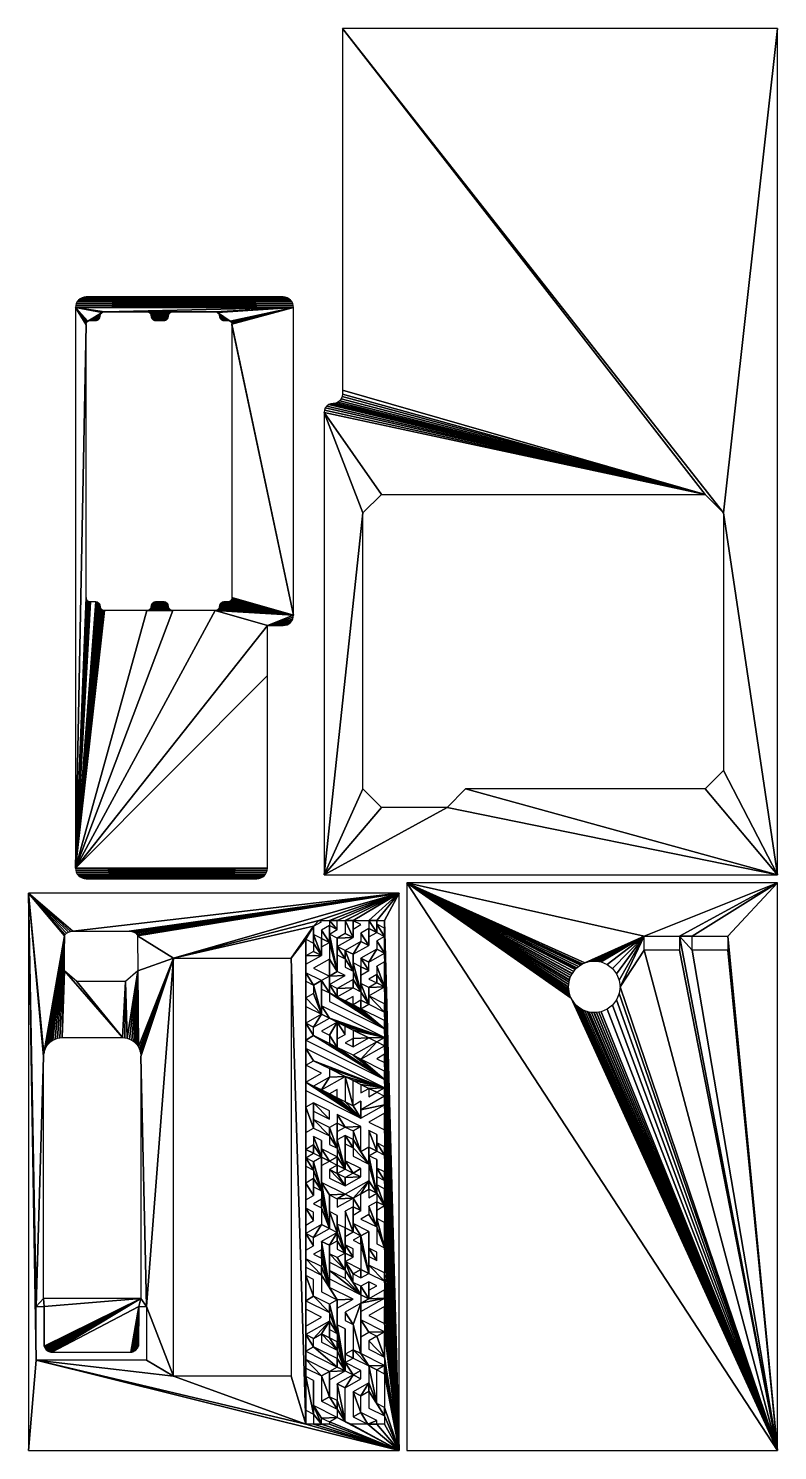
# Model space of a CAD drawing. Header units: millimetres. Extents: x 0 to 285, y 0 to 874.
# Drawn here: x 0 to 285, y 333 to 874 of the extents above; entities that cross this region are included whole.
import ezdxf

# ---------------------------------------------------------------- set-up
doc = ezdxf.new("R2010")
doc.units = ezdxf.units.MM
doc.layers.add('LAID_OUT_PANELS', color=134, linetype='CONTINUOUS')

# ---------------------------------------------------------------- blocks, each defined once
blk = doc.blocks.new('GROUP_2')
at = {"layer": 'LAID_OUT_PANELS'}
mesh = blk.add_polyface(dxfattribs=at)
corners = [(141, 0, 0.01), (0, 216, 0.01), (0, 0, 0.01), (62.5, 172.07), (62.14, 172.89), (61.86, 173.75), (61.83, 173.87), (61.66, 174.62), (61.53, 175.51), (61.49, 176.41), (62.81, 171.51), (62.94, 171.29), (63.44, 170.54), (64.01, 169.85), (64.36, 169.48), (64.64, 169.21), (65.33, 168.63), (66.06, 168.12), (66.39, 167.92), (66.84, 167.67), (67.66, 167.3), (68.51, 167.01), (68.76, 166.94), (69.38, 166.79), (70.27, 166.66), (71.16, 166.61), (71.29, 166.61), (72.06, 166.64), (72.95, 166.75), (73.83, 166.94), (76.19, 167.92), (78.22, 169.48), (79.78, 171.51), (80.76, 173.87), (81.09, 176.41), (90.2, 190.36, 0.01), (103.7, 190.36, 0.01), (103.7, 195.66, 0.01), (108.52, 190.36, 0.01), (122.02, 190.36, 0.01), (122.02, 195.66, 0.01), (90.2, 195.66, 0.01), (141, 216, 0.01), (67.66, 185.51), (66.84, 185.14), (66.39, 184.89), (66.06, 184.69), (65.33, 184.18), (64.64, 183.6), (64.36, 183.34), (64.01, 182.96), (63.44, 182.27), (62.94, 181.53), (62.81, 181.31), (62.5, 180.74), (62.14, 179.92), (61.86, 179.07), (61.83, 178.94), (61.66, 178.19), (61.53, 177.3), (68.51, 185.8), (68.76, 185.87), (69.38, 186.02), (70.27, 186.15), (71.16, 186.2), (71.29, 186.21), (72.06, 186.18), (72.95, 186.06), (73.83, 185.87), (76.19, 184.89), (78.22, 183.34), (79.78, 181.31), (80.76, 178.94), (108.52, 195.66, 0.01)]
mesh.append_faces([[corners[k] for k in face] for face in [(0, 1, 2)]], dxfattribs={"vtx0": -1})
mesh.append_faces([[corners[k] for k in face] for face in [(3, 0, 10), (10, 0, 11), (11, 0, 12), (12, 0, 13), (13, 0, 14), (14, 0, 15), (15, 0, 16), (16, 0, 17), (17, 0, 18), (18, 0, 19), (19, 0, 20), (20, 0, 21), (21, 0, 22), (22, 0, 23), (23, 0, 24), (24, 0, 25), (25, 0, 26), (26, 0, 27), (27, 0, 28), (28, 0, 29), (29, 0, 30), (30, 0, 31), (31, 0, 32), (32, 0, 33), (33, 0, 34), (35, 0, 36), (36, 0, 37), (38, 0, 39), (39, 0, 40), (1, 41, 42), (43, 1, 44), (44, 1, 45), (45, 1, 46), (46, 1, 47), (47, 1, 48), (48, 1, 49), (49, 1, 50), (50, 1, 51), (51, 1, 52), (52, 1, 53), (53, 1, 54), (54, 1, 55), (55, 1, 56), (56, 1, 57), (57, 1, 58), (58, 1, 59), (59, 1, 9), (41, 34, 35), (73, 37, 38), (42, 40, 0)]], dxfattribs={"vtx0": -1, "vtx1": -1})
mesh.append_faces([[corners[k] for k in face] for face in [(1, 0, 3), (34, 0, 35), (37, 0, 38), (41, 1, 43), (42, 37, 73)]], dxfattribs={"vtx0": -1, "vtx1": -1, "vtx2": -1})
mesh.append_faces([[corners[k] for k in face] for face in [(1, 3, 4), (1, 4, 5), (1, 5, 6), (1, 6, 7), (1, 7, 8), (1, 8, 9), (41, 43, 60), (41, 60, 61), (41, 61, 62), (41, 62, 63), (41, 63, 64), (41, 64, 65), (41, 65, 66), (41, 66, 67), (41, 67, 68), (41, 68, 69), (41, 69, 70), (41, 70, 71), (41, 71, 72), (41, 72, 34), (42, 41, 37), (42, 73, 40)]], dxfattribs={"vtx0": -1, "vtx2": -1})
blk = doc.blocks.new('GROUP_5')
at = {"layer": 'LAID_OUT_PANELS'}
mesh = blk.add_polyface(dxfattribs=at)
corners = [(0, 0), (2.89, 34.38), (0, 212), (141, 0), (105.49, 9.98), (55.25, 28.3), (44.89, 34.38), (44.96, 54.83), (2.96, 54.83), (5.79, 149.95), (5.79, 57.9), (55.25, 187.3), (5.94, 40.11), (5.96, 54.83), (5.91, 40.51), (6.01, 39.72), (42.79, 57.9), (6.14, 39.34), (6.31, 38.98), (6.53, 38.65), (6.78, 38.34), (7.08, 38.08), (7.4, 37.86), (7.76, 37.68), (8.13, 37.55), (8.51, 37.47), (8.9, 37.45), (41.96, 54.83), (38.9, 37.47), (39.29, 37.49), (39.68, 37.57), (40.05, 37.7), (40.4, 37.88), (40.73, 38.1), (41.03, 38.37), (41.29, 38.67), (41.51, 39), (41.68, 39.36), (41.81, 39.74), (41.89, 40.13), (41.91, 40.54), (42.79, 149.95)]
mesh.append_faces([[corners[k] for k in face] for face in [(12, 13, 14), (27, 39, 40)]], dxfattribs={"vtx0": -1})
mesh.append_faces([[corners[k] for k in face] for face in [(0, 1, 2), (1, 5, 6), (6, 5, 7), (8, 2, 1), (9, 8, 10), (11, 7, 5), (13, 10, 8), (10, 13, 16), (16, 7, 41)]], dxfattribs={"vtx0": -1, "vtx1": -1})
mesh.append_faces([[corners[k] for k in face] for face in [(1, 4, 5), (16, 13, 15), (16, 26, 27)]], dxfattribs={"vtx0": -1, "vtx1": -1, "vtx2": -1})
mesh.append_faces([[corners[k] for k in face] for face in [(1, 0, 3), (13, 12, 15), (16, 15, 17), (16, 17, 18), (16, 18, 19), (16, 19, 20), (16, 20, 21), (16, 21, 22), (16, 22, 23), (16, 23, 24), (16, 24, 25), (16, 25, 26), (27, 26, 28), (27, 28, 29), (27, 29, 30), (27, 30, 31), (27, 31, 32), (27, 32, 33), (27, 33, 34), (27, 34, 35), (27, 35, 36), (27, 36, 37), (27, 37, 38), (27, 38, 39), (16, 27, 7)]], dxfattribs={"vtx0": -1, "vtx2": -1})
mesh = blk.add_polyface(dxfattribs=at)
corners = [(16.95, 197.64), (0, 212), (16.02, 197.5), (15.19, 197.23), (14.51, 196.85), (14.03, 196.38), (13.87, 196.12), (13.78, 195.85), (5.85, 150.88), (5.79, 149.95), (2.96, 54.83), (6.03, 151.8), (6.33, 152.69), (6.74, 153.53), (7.25, 154.31), (7.86, 155.01), (8.55, 155.63), (8.95, 155.9), (13.75, 195.6), (9.31, 156.15), (10.13, 156.56), (11, 156.86), (11.9, 157.05), (12.81, 157.11), (13.75, 182.53), (55.25, 187.3), (41.54, 195.85), (41.57, 182.53), (41.86, 153.53), (42.26, 152.69), (42.56, 151.8), (35.81, 157.11), (18.38, 178.47), (36.91, 178.47), (36.73, 157.05), (37.62, 156.86), (38.49, 156.56), (39.31, 156.15), (40.07, 155.63), (40.75, 155.01), (41.36, 154.31)]
mesh.append_faces([[corners[k] for k in face] for face in [(0, 1, 2), (2, 1, 3), (3, 1, 4), (4, 1, 5), (5, 1, 6), (6, 1, 7), (8, 1, 9), (7, 17, 18), (18, 23, 24), (31, 24, 23), (24, 31, 32), (32, 31, 33), (33, 35, 27)]], dxfattribs={"vtx0": -1, "vtx1": -1})
mesh.append_faces([[corners[k] for k in face] for face in [(7, 1, 8), (9, 1, 10), (25, 27, 28)]], dxfattribs={"vtx0": -1, "vtx1": -1, "vtx2": -1})
mesh.append_faces([[corners[k] for k in face] for face in [(7, 8, 11), (7, 11, 12), (7, 12, 13), (7, 13, 14), (7, 14, 15), (7, 15, 16), (7, 16, 17), (18, 17, 19), (18, 19, 20), (18, 20, 21), (18, 21, 22), (18, 22, 23), (25, 26, 27), (25, 28, 29), (25, 29, 30), (33, 31, 34), (33, 34, 35), (27, 35, 36), (27, 36, 37), (27, 37, 38), (27, 38, 39), (27, 39, 40), (27, 40, 28)]], dxfattribs={"vtx0": -1, "vtx2": -1})
mesh = blk.add_polyface(dxfattribs=at)
corners = [(0, 212), (16.95, 197.64), (141, 212), (38.38, 197.64), (39.31, 197.5), (40.14, 197.23), (40.82, 196.85), (41.3, 196.38), (41.45, 196.12), (41.54, 195.85), (55.25, 187.3), (42.56, 151.8), (42.73, 150.88), (42.79, 149.95), (44.96, 54.83), (110.45, 201.7), (108.49, 199.48), (99.95, 187.3), (105.49, 194.58), (105.49, 9.98), (105.49, 66.58), (105.49, 69.78), (105.49, 72.98), (105.49, 76.18), (105.49, 82.58), (105.49, 85.78), (105.49, 92.18), (105.49, 95.38), (105.49, 101.78), (105.49, 108.18), (105.49, 111.38), (105.49, 114.58), (105.49, 120.98), (105.49, 130.58), (105.49, 136.98), (105.49, 140.18), (105.49, 146.58), (105.49, 152.98), (105.49, 156.18), (105.49, 162.58), (105.49, 168.98), (105.49, 172.18), (105.49, 178.58)]
mesh.append_faces([[corners[k] for k in face] for face in [(0, 1, 2)]], dxfattribs={"vtx0": -1, "vtx1": -1})
mesh.append_faces([[corners[k] for k in face] for face in [(2, 9, 10), (10, 13, 14), (2, 10, 15), (15, 10, 16), (16, 17, 18), (18, 17, 19), (18, 21, 22), (18, 23, 24), (18, 25, 26), (18, 27, 28), (18, 29, 30), (18, 30, 31), (18, 32, 33), (18, 34, 35), (18, 35, 36), (18, 36, 37), (18, 38, 39), (18, 40, 41)]], dxfattribs={"vtx0": -1, "vtx1": -1, "vtx2": -1})
mesh.append_faces([[corners[k] for k in face] for face in [(2, 1, 3), (2, 3, 4), (2, 4, 5), (2, 5, 6), (2, 6, 7), (2, 7, 8), (2, 8, 9), (10, 11, 12), (10, 12, 13), (16, 10, 17), (18, 20, 21), (18, 22, 23), (18, 24, 25), (18, 26, 27), (18, 28, 29), (18, 31, 32), (18, 33, 34), (18, 37, 38), (18, 39, 40), (18, 41, 42)]], dxfattribs={"vtx0": -1, "vtx2": -1})
mesh = blk.add_polyface(dxfattribs=at)
corners = [(123.49, 153.58), (123.49, 156.78), (120.49, 155.08), (129.49, 156.98), (123.49, 159.98), (129.49, 137.78), (126.49, 139.28), (126.49, 136.08), (111.49, 137.18), (126.49, 126.48), (114.49, 135.68), (117.49, 134.18), (120.49, 132.68), (123.49, 131.18), (120.49, 142.28), (126.49, 132.88), (126.49, 129.68), (117.49, 162.98), (117.49, 153.38), (117.49, 156.58), (132.49, 136.28), (129.49, 134.58), (117.49, 137.38), (126.49, 148.88), (132.49, 155.48), (123.49, 150.38), (135.49, 153.98), (135.49, 189.18), (141, 0), (135.49, 195.58), (135.49, 198.78), (135.49, 201.7), (141, 212), (135.49, 157.18), (135.49, 150.78), (132.49, 149.08), (135.49, 147.58), (108.49, 157.88), (135.49, 141.18), (114.49, 154.88), (135.49, 144.38), (135.49, 137.98), (108.49, 148.28), (114.49, 145.28), (123.49, 140.78), (135.49, 134.78), (135.49, 131.58)]
mesh.append_faces([[corners[k] for k in face] for face in [(0, 1, 2), (5, 6, 7), (20, 5, 21)]], dxfattribs={"vtx0": -1})
mesh.append_faces([[corners[k] for k in face] for face in [(1, 3, 4), (8, 9, 10), (11, 9, 12), (12, 13, 14), (13, 9, 15), (15, 9, 16), (30, 28, 31), (32, 31, 28), (37, 38, 39), (18, 38, 25), (23, 38, 40), (44, 14, 13), (46, 16, 9), (16, 46, 45)]], dxfattribs={"vtx0": -1, "vtx1": -1})
mesh.append_faces([[corners[k] for k in face] for face in [(10, 9, 11), (12, 9, 13), (27, 28, 29), (29, 28, 30), (33, 4, 3), (33, 24, 26), (39, 38, 18), (25, 38, 23), (41, 43, 14), (41, 14, 44), (41, 6, 5), (41, 5, 20)]], dxfattribs={"vtx0": -1, "vtx1": -1, "vtx2": -1})
mesh.append_faces([[corners[k] for k in face] for face in [(1, 0, 3), (17, 18, 19), (23, 24, 25), (24, 23, 26), (33, 3, 24), (41, 42, 43), (41, 44, 6), (41, 20, 45)]], dxfattribs={"vtx0": -1, "vtx2": -1})
mesh.append_faces([[corners[k] for k in face] for face in [(22, 10, 11)]], dxfattribs={"vtx1": -1})
mesh.append_faces([[corners[k] for k in face] for face in [(34, 35, 36)]], dxfattribs={"vtx2": -1})
mesh = blk.add_polyface(dxfattribs=at)
corners = [(126.49, 200.08), (123.49, 201.58), (123.49, 198.38), (120.49, 187.08), (123.49, 182.38), (120.49, 190.28), (123.49, 188.78), (126.49, 193.68), (123.49, 185.58), (129.49, 192.18), (126.49, 196.88), (129.49, 198.58), (129.49, 195.38), (132.49, 197.08), (129.49, 201.7), (117.49, 194.98), (117.49, 182.18), (117.49, 188.58), (117.49, 191.78), (123.49, 195.18), (120.49, 196.68), (120.49, 201.7), (141, 212), (110.45, 201.7), (114.49, 201.7), (117.49, 201.7), (117.49, 198.18), (123.49, 201.7), (132.49, 201.7), (132.49, 200.28), (135.49, 201.7), (135.49, 195.58), (135.49, 198.78), (126.49, 184.08), (129.49, 182.58), (126.49, 187.28), (129.49, 185.78), (132.49, 190.68), (135.49, 189.18), (132.49, 193.88)]
mesh.append_faces([[corners[k] for k in face] for face in [(5, 6, 7), (6, 4, 8), (7, 9, 10), (10, 9, 11), (11, 13, 14), (15, 19, 20), (20, 19, 21), (3, 18, 17), (18, 3, 5), (25, 24, 26), (27, 2, 1), (28, 13, 29), (31, 29, 13), (29, 31, 32), (33, 34, 35), (35, 36, 37), (37, 38, 39), (39, 38, 31)]], dxfattribs={"vtx0": -1, "vtx1": -1})
mesh.append_faces([[corners[k] for k in face] for face in [(3, 4, 5), (5, 4, 6), (15, 17, 18), (22, 24, 25), (22, 21, 27), (27, 21, 19), (22, 14, 28), (28, 14, 13)]], dxfattribs={"vtx0": -1, "vtx1": -1, "vtx2": -1})
mesh.append_faces([[corners[k] for k in face] for face in [(7, 6, 9), (11, 9, 12), (11, 12, 13), (15, 16, 17), (15, 18, 19), (22, 23, 24), (22, 25, 21), (27, 19, 2), (22, 27, 14), (22, 28, 30), (35, 34, 36), (37, 36, 38)]], dxfattribs={"vtx0": -1, "vtx2": -1})
mesh.append_faces([[corners[k] for k in face] for face in [(0, 1, 2)]], dxfattribs={"vtx1": -1})
mesh = blk.add_polyface(dxfattribs=at)
corners = [(111.49, 188.38), (105.49, 188.18), (105.49, 184.98), (108.49, 189.88), (108.49, 193.08), (108.49, 196.28), (111.49, 194.78), (111.49, 191.58), (114.49, 193.28), (111.49, 197.98), (114.49, 199.68), (114.49, 196.48), (117.49, 198.18), (114.49, 201.7), (114.49, 186.88), (108.49, 183.48), (114.49, 180.48), (108.49, 177.08), (105.49, 181.78), (105.49, 178.58), (111.49, 178.78), (111.49, 165.98), (111.49, 169.18), (111.49, 175.58), (114.49, 174.08), (114.49, 177.28), (120.49, 180.68), (117.49, 182.18), (105.49, 172.18), (105.49, 168.98), (108.49, 173.88), (111.49, 201.18), (110.45, 201.7), (108.49, 199.48), (117.49, 194.98), (105.49, 194.58), (117.49, 172.58), (117.49, 175.78), (108.49, 161.08), (114.49, 164.48)]
mesh.append_faces([[corners[k] for k in face] for face in [(0, 1, 2), (1, 0, 3), (3, 0, 4), (5, 0, 6), (6, 8, 9), (9, 8, 10), (10, 12, 13), (17, 18, 19), (18, 17, 20), (20, 24, 16), (14, 27, 8), (21, 28, 29), (28, 21, 30), (30, 21, 17), (35, 2, 1), (33, 4, 5)]], dxfattribs={"vtx0": -1, "vtx1": -1})
mesh.append_faces([[corners[k] for k in face] for face in [(4, 0, 5), (10, 8, 11), (20, 17, 21), (20, 21, 22), (16, 24, 25), (16, 27, 14), (8, 27, 11), (35, 19, 18), (24, 36, 25), (21, 39, 22)]], dxfattribs={"vtx0": -1, "vtx1": -1, "vtx2": -1})
mesh.append_faces([[corners[k] for k in face] for face in [(6, 0, 7), (6, 7, 8), (10, 11, 12), (20, 22, 23), (20, 23, 24), (16, 25, 26), (27, 34, 11), (35, 18, 2), (33, 35, 4), (36, 37, 25), (21, 38, 39)]], dxfattribs={"vtx0": -1, "vtx2": -1})
mesh.append_faces([[corners[k] for k in face] for face in [(31, 32, 33)]], dxfattribs={"vtx1": -1})
mesh.append_faces([[corners[k] for k in face] for face in [(14, 15, 16)]], dxfattribs={"vtx2": -1})
mesh = blk.add_polyface(dxfattribs=at)
corners = [(111.49, 66.78), (105.49, 72.98), (105.49, 69.78), (111.49, 69.98), (105.49, 56.98), (108.49, 58.68), (105.49, 66.58), (114.49, 52.48), (111.49, 28.38), (105.49, 34.58), (105.49, 31.38), (105.49, 44.18), (108.49, 42.68), (114.49, 49.28), (108.49, 39.48), (108.49, 77.88), (105.49, 82.58), (105.49, 76.18), (108.49, 81.08), (111.49, 85.98), (105.49, 37.78), (108.49, 97.08), (105.49, 101.78), (105.49, 95.38), (108.49, 103.48), (108.49, 100.28), (111.49, 98.78), (108.49, 106.68), (108.49, 109.88), (108.49, 65.08), (2.89, 34.38), (141, 0), (105.49, 9.98), (55.25, 28.3), (99.95, 28.3), (99.95, 187.3), (108.49, 9.98), (111.49, 9.98), (108.49, 13.88), (108.49, 17.08), (105.49, 194.58), (105.49, 15.38), (105.49, 28.18), (105.49, 47.38), (105.49, 53.78), (111.49, 50.78), (108.49, 87.48), (105.49, 92.18), (105.49, 85.78), (108.49, 90.68), (108.49, 26.68)]
mesh.append_faces([[corners[k] for k in face] for face in [(47, 46, 49)]], dxfattribs={"vtx0": -1})
mesh.append_faces([[corners[k] for k in face] for face in [(0, 1, 2), (1, 0, 3), (8, 9, 10), (11, 12, 13), (12, 11, 14), (15, 16, 17), (16, 18, 19), (21, 22, 23), (22, 21, 24), (24, 26, 27), (33, 32, 34), (34, 32, 35), (36, 37, 38), (46, 47, 48), (38, 42, 41), (42, 38, 50), (50, 38, 39)]], dxfattribs={"vtx0": -1, "vtx1": -1})
mesh.append_faces([[corners[k] for k in face] for face in [(4, 5, 6), (20, 14, 11), (27, 26, 28), (30, 31, 32), (38, 37, 39), (40, 41, 42), (40, 10, 9), (40, 20, 11), (40, 43, 44), (40, 4, 6)]], dxfattribs={"vtx0": -1, "vtx1": -1, "vtx2": -1})
mesh.append_faces([[corners[k] for k in face] for face in [(5, 4, 7), (16, 15, 18), (24, 21, 25), (24, 25, 26), (40, 32, 41), (40, 42, 10), (40, 9, 20), (40, 11, 43), (40, 44, 4)]], dxfattribs={"vtx0": -1, "vtx2": -1})
mesh.append_faces([[corners[k] for k in face] for face in [(29, 6, 5), (45, 44, 43)]], dxfattribs={"vtx1": -1})
mesh = blk.add_polyface(dxfattribs=at)
corners = [(117.49, 162.98), (114.49, 158.08), (117.49, 153.38), (117.49, 156.58), (120.49, 158.28), (123.49, 172.78), (120.49, 171.08), (123.49, 169.58), (114.49, 180.48), (120.49, 180.68), (117.49, 182.18), (123.49, 182.38), (120.49, 187.08), (120.49, 183.88), (117.49, 175.78), (117.49, 172.58), (123.49, 175.98), (123.49, 179.18), (126.49, 174.48), (123.49, 185.58), (126.49, 184.08), (126.49, 177.68), (126.49, 180.88), (129.49, 182.58), (126.49, 168.08), (126.49, 171.28), (129.49, 169.78), (129.49, 176.18), (129.49, 172.98), (135.49, 176.38), (132.49, 177.88), (132.49, 181.08), (132.49, 184.28), (135.49, 185.98), (135.49, 166.78), (135.49, 169.98), (135.49, 160.38), (114.49, 174.08), (114.49, 170.88), (135.49, 163.58), (111.49, 169.18), (114.49, 164.48), (135.49, 157.18), (120.49, 161.48), (123.49, 159.98), (129.49, 179.38)]
mesh.append_faces([[corners[k] for k in face] for face in [(11, 12, 13), (36, 37, 38)]], dxfattribs={"vtx0": -1})
mesh.append_faces([[corners[k] for k in face] for face in [(14, 16, 17), (17, 18, 11), (19, 18, 20), (25, 26, 18), (21, 26, 27), (27, 29, 30), (31, 29, 32), (32, 29, 33), (34, 28, 26), (28, 34, 35), (15, 36, 6), (24, 36, 39), (40, 41, 42), (43, 0, 4)]], dxfattribs={"vtx0": -1, "vtx1": -1})
mesh.append_faces([[corners[k] for k in face] for face in [(0, 1, 2), (11, 18, 19), (20, 18, 21), (18, 26, 21), (27, 26, 28), (30, 29, 31), (37, 36, 15), (6, 36, 7), (7, 36, 24), (42, 0, 43)]], dxfattribs={"vtx0": -1, "vtx1": -1, "vtx2": -1})
mesh.append_faces([[corners[k] for k in face] for face in [(0, 3, 4), (8, 9, 10), (14, 15, 16), (17, 16, 18), (20, 21, 22), (20, 22, 23), (24, 25, 7), (25, 24, 26), (27, 28, 29), (42, 41, 0), (42, 43, 44)]], dxfattribs={"vtx0": -1, "vtx2": -1})
mesh.append_faces([[corners[k] for k in face] for face in [(5, 6, 7)]], dxfattribs={"vtx1": -1})
mesh.append_faces([[corners[k] for k in face] for face in [(31, 45, 30)]], dxfattribs={"vtx2": -1})
mesh = blk.add_polyface(dxfattribs=at)
corners = [(117.49, 124.58), (117.49, 114.98), (117.49, 118.18), (117.49, 121.38), (120.49, 123.08), (117.49, 127.78), (126.49, 123.28), (123.49, 121.58), (126.49, 113.68), (117.49, 108.58), (117.49, 105.38), (120.49, 107.08), (117.49, 111.78), (120.49, 119.88), (120.49, 110.28), (120.49, 116.68), (123.49, 115.18), (123.49, 118.38), (114.49, 110.08), (123.49, 105.58), (126.49, 107.28), (135.49, 160.38), (141, 0), (135.49, 163.58), (135.49, 166.78), (135.49, 169.98), (135.49, 176.38), (135.49, 185.98), (135.49, 189.18), (135.49, 128.38), (129.49, 124.98), (135.49, 121.98), (135.49, 112.38), (132.49, 117.08), (132.49, 113.88), (135.49, 115.58), (129.49, 108.98), (123.49, 111.98), (129.49, 115.38), (129.49, 112.18), (129.49, 121.78), (132.49, 120.28), (132.49, 110.68), (132.49, 104.28), (132.49, 107.48)]
mesh.append_faces([[corners[k] for k in face] for face in [(36, 16, 37)]], dxfattribs={"vtx0": -1})
mesh.append_faces([[corners[k] for k in face] for face in [(0, 4, 5), (5, 4, 6), (6, 7, 8), (12, 11, 1), (2, 11, 13), (13, 16, 17), (19, 14, 11), (14, 19, 20), (23, 22, 24), (25, 22, 26), (27, 22, 28), (32, 33, 34), (33, 32, 35), (17, 8, 7), (8, 36, 38), (38, 34, 40), (40, 34, 41), (41, 34, 33), (42, 43, 44)]], dxfattribs={"vtx0": -1, "vtx1": -1})
mesh.append_faces([[corners[k] for k in face] for face in [(0, 1, 2), (9, 11, 12), (1, 11, 2), (13, 11, 14), (21, 22, 23), (24, 22, 25), (26, 22, 27), (16, 36, 17), (17, 36, 8), (38, 36, 39)]], dxfattribs={"vtx0": -1, "vtx1": -1, "vtx2": -1})
mesh.append_faces([[corners[k] for k in face] for face in [(0, 2, 3), (0, 3, 4), (6, 4, 7), (9, 10, 11), (13, 14, 15), (13, 15, 16), (12, 18, 9), (38, 39, 34)]], dxfattribs={"vtx0": -1, "vtx2": -1})
mesh.append_faces([[corners[k] for k in face] for face in [(29, 30, 31)]], dxfattribs={"vtx2": -1})
mesh = blk.add_polyface(dxfattribs=at)
corners = [(126.49, 126.48), (105.49, 140.18), (105.49, 136.98), (108.49, 138.68), (111.49, 137.18), (117.49, 114.98), (114.49, 119.68), (114.49, 116.48), (114.49, 122.88), (117.49, 124.58), (117.49, 105.38), (117.49, 108.58), (114.49, 106.88), (114.49, 142.08), (120.49, 142.28), (114.49, 145.28), (114.49, 158.08), (117.49, 162.98), (111.49, 159.58), (108.49, 125.88), (108.49, 122.68), (111.49, 111.58), (111.49, 101.98), (111.49, 108.38), (114.49, 110.08), (111.49, 114.78), (117.49, 111.78), (105.49, 130.58), (105.49, 120.98), (108.49, 132.28), (108.49, 129.08), (114.49, 126.08), (114.49, 129.28), (108.49, 106.68), (105.49, 111.38), (105.49, 108.18), (108.49, 109.88), (108.49, 113.08), (105.49, 114.58), (108.49, 116.28), (108.49, 119.48), (111.49, 117.98), (105.49, 162.58), (108.49, 161.08), (111.49, 165.98), (108.49, 157.88), (105.49, 156.18), (135.49, 141.18), (114.49, 154.88), (117.49, 153.38), (108.49, 148.28), (105.49, 152.98), (105.49, 146.58), (135.49, 137.98), (111.49, 143.58)]
mesh.append_faces([[corners[k] for k in face] for face in [(5, 6, 7), (16, 17, 18), (29, 31, 32)]], dxfattribs={"vtx0": -1})
mesh.append_faces([[corners[k] for k in face] for face in [(0, 1, 2), (1, 0, 3), (8, 5, 9), (13, 14, 15), (6, 19, 20), (19, 6, 8), (25, 24, 26), (20, 27, 28), (27, 20, 29), (33, 34, 35), (34, 33, 36), (37, 38, 34), (38, 37, 39), (39, 21, 40), (40, 21, 41), (41, 21, 25), (42, 43, 44), (43, 42, 45), (48, 49, 16), (50, 51, 52), (51, 50, 53)]], dxfattribs={"vtx0": -1, "vtx1": -1})
mesh.append_faces([[corners[k] for k in face] for face in [(3, 0, 4), (6, 5, 8), (21, 24, 25), (29, 20, 19), (46, 45, 42)]], dxfattribs={"vtx0": -1, "vtx1": -1, "vtx2": -1})
mesh.append_faces([[corners[k] for k in face] for face in [(10, 11, 12), (4, 13, 3), (13, 4, 14), (21, 22, 23), (21, 23, 24), (29, 19, 30), (29, 30, 31), (39, 37, 21), (45, 46, 47)]], dxfattribs={"vtx0": -1, "vtx2": -1})
mesh.append_faces([[corners[k] for k in face] for face in [(54, 52, 1)]], dxfattribs={"vtx1": -1})
mesh = blk.add_polyface(dxfattribs=at)
corners = [(123.49, 95.98), (117.49, 95.78), (117.49, 92.58), (120.49, 97.48), (129.49, 102.58), (126.49, 97.68), (126.49, 91.28), (129.49, 99.38), (120.49, 91.08), (123.49, 83.18), (123.49, 92.78), (123.49, 86.38), (123.49, 89.58), (120.49, 103.88), (120.49, 100.68), (126.49, 104.08), (123.49, 105.58), (126.49, 107.28), (135.49, 131.58), (141, 0), (135.49, 134.78), (135.49, 137.98), (135.49, 141.18), (135.49, 144.38), (135.49, 147.58), (135.49, 150.78), (135.49, 153.98), (135.49, 157.18), (135.49, 160.38), (135.49, 102.78), (132.49, 107.48), (132.49, 104.28), (135.49, 105.98), (129.49, 89.78), (132.49, 85.08), (129.49, 92.98), (132.49, 94.68), (132.49, 88.28), (132.49, 91.48), (135.49, 93.18), (132.49, 97.88), (132.49, 101.08), (135.49, 99.58), (129.49, 96.18), (129.49, 108.98), (129.49, 112.18), (132.49, 110.68)]
mesh.append_faces([[corners[k] for k in face] for face in [(0, 1, 2), (40, 7, 43)]], dxfattribs={"vtx0": -1})
mesh.append_faces([[corners[k] for k in face] for face in [(3, 0, 4), (5, 0, 6), (8, 9, 10), (10, 6, 0), (13, 15, 16), (17, 16, 15), (21, 19, 22), (23, 19, 24), (25, 19, 26), (27, 19, 28), (29, 30, 31), (30, 29, 32), (33, 34, 35), (35, 34, 36), (36, 39, 40), (41, 39, 42), (4, 40, 44), (45, 40, 46)]], dxfattribs={"vtx0": -1, "vtx1": -1})
mesh.append_faces([[corners[k] for k in face] for face in [(1, 0, 3), (4, 0, 5), (18, 19, 20), (20, 19, 21), (22, 19, 23), (24, 19, 25), (26, 19, 27), (36, 34, 37), (40, 39, 41), (7, 40, 4), (44, 40, 45), (46, 40, 41)]], dxfattribs={"vtx0": -1, "vtx1": -1, "vtx2": -1})
mesh.append_faces([[corners[k] for k in face] for face in [(4, 5, 7), (10, 11, 12), (10, 12, 6), (13, 14, 15), (36, 37, 38), (36, 38, 39), (46, 41, 31)]], dxfattribs={"vtx0": -1, "vtx2": -1})
mesh = blk.add_polyface(dxfattribs=at)
corners = [(132.49, 72.28), (129.49, 76.98), (129.49, 73.78), (132.49, 75.48), (126.49, 81.68), (123.49, 86.38), (123.49, 83.18), (129.49, 83.38), (129.49, 67.38), (129.49, 70.58), (120.49, 84.68), (120.49, 75.08), (120.49, 78.28), (120.49, 81.48), (120.49, 91.08), (123.49, 92.78), (120.49, 71.88), (123.49, 67.18), (126.49, 68.88), (123.49, 63.98), (126.49, 65.68), (126.49, 78.48), (123.49, 79.98), (120.49, 65.48), (126.49, 59.28), (120.49, 68.68), (123.49, 73.58), (123.49, 76.78), (135.49, 99.58), (141, 0), (135.49, 102.78), (135.49, 105.98), (135.49, 112.38), (135.49, 115.58), (135.49, 121.98), (135.49, 128.38), (135.49, 131.58), (132.49, 85.08), (129.49, 89.78), (126.49, 88.08), (135.49, 77.18), (132.49, 78.68), (132.49, 88.28), (135.49, 86.78), (135.49, 64.38), (135.49, 67.58)]
mesh.append_faces([[corners[k] for k in face] for face in [(1, 0, 3), (12, 26, 27), (37, 38, 39), (40, 37, 41)]], dxfattribs={"vtx0": -1})
mesh.append_faces([[corners[k] for k in face] for face in [(0, 1, 2), (4, 5, 6), (5, 4, 7), (7, 2, 1), (10, 6, 14), (16, 17, 18), (17, 16, 19), (18, 8, 21), (23, 24, 25), (28, 29, 30), (31, 29, 32), (33, 29, 34), (35, 29, 36), (42, 40, 43), (44, 9, 8), (9, 44, 45)]], dxfattribs={"vtx0": -1, "vtx1": -1})
mesh.append_faces([[corners[k] for k in face] for face in [(7, 4, 8), (7, 8, 9), (10, 11, 12), (15, 6, 5), (21, 8, 4), (25, 19, 16), (11, 25, 16), (11, 26, 12), (30, 29, 31), (32, 29, 33), (34, 29, 35), (37, 40, 42)]], dxfattribs={"vtx0": -1, "vtx1": -1, "vtx2": -1})
mesh.append_faces([[corners[k] for k in face] for face in [(7, 9, 2), (10, 12, 13), (10, 13, 6), (18, 17, 20), (18, 20, 8), (11, 16, 26)]], dxfattribs={"vtx0": -1, "vtx2": -1})
mesh.append_faces([[corners[k] for k in face] for face in [(4, 22, 21)]], dxfattribs={"vtx2": -1})
mesh = blk.add_polyface(dxfattribs=at)
corners = [(120.49, 75.08), (117.49, 79.78), (117.49, 76.58), (117.49, 82.98), (117.49, 86.18), (120.49, 84.68), (111.49, 95.58), (108.49, 93.88), (111.49, 92.38), (111.49, 76.38), (108.49, 74.68), (111.49, 73.18), (111.49, 66.78), (117.49, 57.38), (114.49, 62.08), (111.49, 69.98), (111.49, 79.58), (114.49, 90.88), (114.49, 84.48), (117.49, 89.38), (111.49, 85.98), (108.49, 81.08), (111.49, 98.78), (111.49, 101.98), (114.49, 97.28), (120.49, 97.48), (117.49, 95.78), (114.49, 78.08), (114.49, 65.28), (114.49, 68.48), (114.49, 71.68), (114.49, 74.88), (108.49, 109.88), (111.49, 111.58), (120.49, 100.68), (114.49, 106.88), (114.49, 103.68), (117.49, 105.38), (120.49, 103.88), (126.49, 59.28), (120.49, 68.68), (117.49, 73.38)]
mesh.append_faces([[corners[k] for k in face] for face in [(0, 1, 2), (34, 35, 36)]], dxfattribs={"vtx0": -1})
mesh.append_faces([[corners[k] for k in face] for face in [(4, 0, 5), (15, 14, 11), (9, 14, 16), (3, 17, 18), (17, 3, 19), (19, 3, 4), (20, 18, 8), (6, 18, 22), (23, 24, 25), (24, 18, 17), (16, 27, 3), (27, 30, 31), (32, 22, 33), (37, 34, 38), (39, 29, 28), (40, 31, 30), (31, 40, 41), (41, 40, 0)]], dxfattribs={"vtx0": -1, "vtx1": -1})
mesh.append_faces([[corners[k] for k in face] for face in [(1, 0, 3), (3, 0, 4), (12, 13, 14), (12, 14, 15), (11, 14, 9), (8, 18, 6), (22, 18, 23), (23, 18, 24), (27, 16, 14), (27, 28, 29), (33, 22, 23), (35, 34, 37)]], dxfattribs={"vtx0": -1, "vtx1": -1, "vtx2": -1})
mesh.append_faces([[corners[k] for k in face] for face in [(20, 21, 18), (25, 24, 26), (27, 14, 28), (27, 29, 30), (3, 27, 1)]], dxfattribs={"vtx0": -1, "vtx2": -1})
mesh.append_faces([[corners[k] for k in face] for face in [(6, 7, 8), (9, 10, 11)]], dxfattribs={"vtx2": -1})
mesh = blk.add_polyface(dxfattribs=at)
corners = [(129.49, 57.78), (129.49, 64.18), (126.49, 62.48), (129.49, 60.98), (132.49, 62.68), (120.49, 46.28), (120.49, 30.28), (120.49, 33.48), (120.49, 36.68), (117.49, 57.38), (117.49, 54.18), (123.49, 57.58), (135.49, 35.58), (129.49, 41.78), (129.49, 38.58), (132.49, 43.48), (114.49, 68.48), (126.49, 59.28), (120.49, 65.48), (120.49, 68.68), (123.49, 63.98), (135.49, 54.78), (141, 0), (135.49, 57.98), (135.49, 61.18), (135.49, 64.38), (135.49, 67.58), (135.49, 77.18), (135.49, 86.78), (135.49, 93.18), (135.49, 99.58), (123.49, 47.98), (120.49, 52.68), (120.49, 49.48), (126.49, 56.08), (126.49, 36.88), (126.49, 43.28), (126.49, 49.68), (126.49, 52.88), (129.49, 51.38), (135.49, 48.38), (129.49, 44.98), (135.49, 45.18), (123.49, 35.18), (123.49, 38.38), (129.49, 32.18)]
mesh.append_faces([[corners[k] for k in face] for face in [(1, 3, 4), (12, 13, 14), (31, 32, 33)]], dxfattribs={"vtx0": -1})
mesh.append_faces([[corners[k] for k in face] for face in [(5, 7, 8), (13, 12, 15), (16, 17, 18), (20, 17, 2), (21, 22, 23), (24, 22, 25), (26, 22, 27), (28, 22, 29), (32, 31, 34), (34, 0, 17), (0, 23, 24), (41, 37, 36), (37, 41, 42), (8, 43, 44), (44, 35, 31)]], dxfattribs={"vtx0": -1, "vtx1": -1})
mesh.append_faces([[corners[k] for k in face] for face in [(5, 6, 7), (19, 17, 20), (23, 22, 24), (25, 22, 26), (27, 22, 28), (29, 22, 30), (34, 31, 35), (34, 36, 37), (34, 23, 0), (17, 0, 2), (42, 15, 12), (44, 45, 35)]], dxfattribs={"vtx0": -1, "vtx1": -1, "vtx2": -1})
mesh.append_faces([[corners[k] for k in face] for face in [(0, 1, 2), (1, 0, 3), (9, 10, 11), (34, 35, 36), (34, 37, 38), (34, 38, 23), (42, 41, 15), (44, 43, 45)]], dxfattribs={"vtx0": -1, "vtx2": -1})
mesh.append_faces([[corners[k] for k in face] for face in [(21, 39, 40)]], dxfattribs={"vtx2": -1})
mesh = blk.add_polyface(dxfattribs=at)
corners = [(108.49, 58.68), (114.49, 52.48), (114.49, 55.68), (120.49, 23.88), (117.49, 25.38), (120.49, 11.08), (105.49, 34.58), (111.49, 28.38), (114.49, 30.08), (114.49, 20.48), (114.49, 26.88), (120.49, 30.28), (117.49, 31.78), (117.49, 34.98), (117.49, 38.18), (117.49, 41.38), (117.49, 44.58), (117.49, 47.78), (120.49, 46.28), (114.49, 49.28), (108.49, 42.68), (111.49, 44.38), (114.49, 42.88), (114.49, 46.08), (117.49, 57.38), (117.49, 54.18), (111.49, 66.78), (111.49, 60.38), (114.49, 62.08), (123.49, 57.58), (111.49, 41.18), (108.49, 39.48), (105.49, 37.78), (111.49, 18.78), (117.49, 15.78), (117.49, 18.98), (108.49, 17.08), (111.49, 12.38), (117.49, 12.58), (111.49, 9.98), (114.49, 10.88), (105.49, 9.98), (141, 0), (108.49, 9.98)]
mesh.append_faces([[corners[k] for k in face] for face in [(24, 26, 27), (14, 21, 30)]], dxfattribs={"vtx0": -1})
mesh.append_faces([[corners[k] for k in face] for face in [(0, 1, 2), (3, 4, 5), (6, 7, 8), (8, 11, 12), (13, 11, 14), (15, 11, 16), (17, 11, 18), (19, 16, 1), (2, 16, 24), (28, 24, 29), (22, 14, 15), (31, 12, 13), (33, 9, 7), (9, 34, 35), (36, 37, 38), (37, 36, 39), (41, 42, 43), (38, 5, 34), (35, 5, 4)]], dxfattribs={"vtx0": -1, "vtx1": -1})
mesh.append_faces([[corners[k] for k in face] for face in [(8, 7, 9), (12, 11, 13), (14, 11, 15), (16, 11, 17), (19, 21, 22), (1, 16, 2), (24, 16, 17), (21, 14, 22), (34, 5, 35)]], dxfattribs={"vtx0": -1, "vtx1": -1, "vtx2": -1})
mesh.append_faces([[corners[k] for k in face] for face in [(8, 9, 10), (8, 10, 11), (19, 20, 21), (19, 22, 23), (19, 23, 16), (24, 17, 25), (31, 32, 12), (9, 33, 34), (38, 37, 40)]], dxfattribs={"vtx0": -1, "vtx2": -1})
mesh = blk.add_polyface(dxfattribs=at)
corners = [(117.49, 25.38), (120.49, 23.88), (123.49, 28.78), (126.49, 27.28), (120.49, 33.48), (120.49, 30.28), (126.49, 30.48), (123.49, 22.38), (126.49, 20.88), (129.49, 25.78), (126.49, 14.48), (129.49, 22.58), (123.49, 12.78), (129.09, 9.98), (132.49, 11.48), (132.49, 9.98), (108.49, 9.98), (141, 0), (111.49, 9.98), (114.49, 9.98), (114.49, 10.88), (117.49, 12.58), (120.49, 11.08), (122.69, 9.98), (135.49, 9.98), (135.49, 13.18), (135.49, 16.38), (135.49, 29.18), (135.49, 32.38), (135.49, 35.58), (135.49, 45.18), (135.49, 48.38), (135.49, 54.78), (123.49, 35.18), (120.49, 36.68), (126.49, 36.88), (129.49, 32.18), (132.49, 30.68), (132.49, 17.88), (129.49, 16.18)]
mesh.append_faces([[corners[k] for k in face] for face in [(25, 11, 39)]], dxfattribs={"vtx0": -1})
mesh.append_faces([[corners[k] for k in face] for face in [(0, 1, 2), (2, 4, 5), (4, 2, 6), (6, 2, 3), (7, 8, 9), (8, 7, 10), (12, 10, 7), (10, 13, 14), (14, 13, 15), (18, 17, 19), (19, 17, 20), (22, 17, 23), (23, 17, 13), (15, 17, 24), (24, 17, 25), (26, 17, 27), (28, 17, 29), (30, 17, 31), (33, 34, 4), (35, 36, 28), (37, 36, 38), (9, 38, 36), (38, 25, 26)]], dxfattribs={"vtx0": -1, "vtx1": -1})
mesh.append_faces([[corners[k] for k in face] for face in [(16, 17, 18), (20, 17, 21), (21, 17, 22), (13, 17, 15), (25, 17, 26), (27, 17, 28), (29, 17, 30), (31, 17, 32), (28, 36, 37), (11, 25, 38), (11, 38, 9)]], dxfattribs={"vtx0": -1, "vtx1": -1, "vtx2": -1})
mesh.append_faces([[corners[k] for k in face] for face in [(2, 1, 3), (9, 8, 11), (10, 12, 13), (28, 37, 27)]], dxfattribs={"vtx0": -1, "vtx2": -1})
blk = doc.blocks.new('GROUP_6')
at = {"layer": 'LAID_OUT_PANELS'}
mesh = blk.add_polyface(dxfattribs=at)
corners = [(5.7, 27.41), (5.67, 36.99), (5.67, 27.09), (5.7, 36.66), (5.8, 27.72), (5.8, 36.35), (5.95, 28), (5.95, 36.07), (6.16, 28.25), (6.16, 35.82), (6.41, 28.46), (6.41, 35.61), (6.69, 28.61), (6.69, 35.46), (7, 28.7), (7, 35.37), (7.32, 28.74), (7.32, 35.34), (7.64, 28.77), (7.64, 35.3), (7.95, 28.86), (7.95, 35.21), (8.24, 29.01), (8.24, 35.06), (8.49, 29.22), (8.49, 34.85), (8.69, 29.47), (8.69, 34.6), (8.85, 29.75), (8.85, 34.32), (8.94, 30.06), (8.94, 34.01), (8.97, 30.39), (8.97, 33.69), (4, 82.93), (10.31, 59.49), (121, 82.93), (10, 59.4), (9.71, 59.24), (9.46, 59.04), (9.26, 58.79), (5.95, 54), (5.8, 53.72), (5.7, 53.41), (5.67, 53.09), (5.67, 10.99), (6.16, 54.25), (6.41, 54.46), (6.69, 54.61), (7, 54.7), (9.1, 58.5), (7.32, 54.74), (7.64, 54.77), (7.95, 54.86), (9.01, 58.19), (8.24, 55.01), (8.49, 55.22), (8.69, 55.47), (8.98, 57.87), (8.85, 55.75), (8.94, 56.06), (8.97, 56.39), (10.63, 59.52), (114.37, 59.52), (114.69, 59.49), (115, 59.4), (115.29, 59.24), (115.54, 59.04), (115.74, 58.79), (115.9, 58.5), (115.99, 58.19), (116.02, 57.87), (116.03, 56.39), (116.06, 56.06), (116.15, 55.75), (116.31, 55.47), (116.51, 55.22), (116.76, 55.01), (117.05, 54.86), (117.36, 54.77), (117.68, 54.74), (118, 54.7), (118.31, 54.61), (118.59, 54.46), (118.84, 54.25), (119.05, 54), (119.2, 53.72), (119.3, 53.41), (119.33, 53.09), (116.06, 30.06), (116.03, 33.69), (116.03, 30.39), (116.06, 34.01), (116.15, 29.75), (116.15, 34.32), (116.31, 29.47), (116.31, 34.6), (116.51, 29.22), (116.51, 34.85), (116.76, 29.01), (116.76, 35.06), (117.05, 28.86), (117.05, 35.21), (117.36, 28.77), (117.36, 35.3), (117.68, 28.74), (117.68, 35.34), (118, 28.7), (118, 35.37), (118.31, 28.61), (118.31, 35.46), (118.59, 28.46), (118.59, 35.61), (118.84, 35.82), (118.84, 28.25), (119.05, 28), (119.05, 36.07), (119.2, 27.72), (119.2, 36.35), (119.3, 27.41), (119.3, 36.66), (119.33, 27.09), (119.33, 36.99), (0.08, 3.22), (0, 78.93), (0, 4), (0.08, 79.71), (0.3, 2.47), (0.3, 80.46), (0.67, 1.78), (0.67, 81.15), (1.17, 1.17), (1.17, 81.76), (1.78, 0.67), (1.78, 82.26), (2.47, 0.3), (2.47, 82.62), (3.22, 0.08), (3.22, 82.85), (4, 0), (5.7, 10.66), (5.8, 10.35), (5.95, 10.07), (9.26, 4.71), (9.46, 4.46), (9.71, 4.26), (10, 4.1), (10.31, 4.01), (10.63, 3.98), (217.31, 0), (6.16, 9.82), (6.41, 9.61), (6.69, 9.46), (9.1, 5), (7, 9.37), (7.32, 9.34), (7.64, 9.3), (9.01, 5.31), (7.95, 9.21), (8.24, 9.06), (8.49, 8.85), (8.98, 5.63), (8.69, 8.6), (8.85, 8.32), (8.94, 8.01), (8.97, 7.69), (114.37, 3.98), (114.69, 4.01), (115, 4.1), (115.29, 4.26), (115.54, 4.46), (115.74, 4.71), (115.9, 5), (115.99, 5.31), (116.02, 5.63), (116.03, 7.69), (116.06, 8.01), (116.15, 8.32), (116.31, 8.6), (116.51, 8.85), (116.76, 9.06), (117.05, 9.21), (117.36, 9.3), (117.68, 9.34), (118, 9.37), (118.31, 9.46), (118.59, 9.61), (118.84, 9.82), (119.05, 10.07), (119.2, 10.35), (119.3, 10.66), (119.33, 10.99), (125, 73), (121.78, 82.85), (122.53, 82.62), (123.22, 82.26), (123.83, 81.76), (124.33, 81.15), (124.7, 80.46), (124.92, 79.71), (144, 73), (217.31, 73), (218.1, 0.08), (218.1, 72.92), (218.85, 0.3), (218.85, 72.7), (219.54, 0.67), (219.54, 72.33), (220.14, 1.17), (220.14, 71.83), (220.64, 1.78), (220.64, 71.22), (221.01, 2.47), (221.01, 70.53), (221.24, 3.22), (221.24, 69.78), (221.31, 4), (221.31, 69), (125, 78.93)]
mesh.append_faces([[corners[k] for k in face] for face in [(31, 32, 33), (58, 60, 61), (89, 90, 91), (123, 124, 125), (164, 161, 165), (215, 216, 217)]], dxfattribs={"vtx0": -1})
mesh.append_faces([[corners[k] for k in face] for face in [(0, 1, 2), (1, 0, 3), (3, 4, 5), (5, 6, 7), (7, 8, 9), (9, 10, 11), (11, 12, 13), (13, 14, 15), (15, 16, 17), (17, 18, 19), (19, 20, 21), (21, 22, 23), (23, 24, 25), (25, 26, 27), (27, 28, 29), (29, 30, 31), (34, 35, 36), (35, 34, 37), (37, 34, 38), (38, 34, 39), (39, 34, 40), (41, 34, 42), (42, 34, 43), (43, 34, 44), (44, 2, 1), (40, 49, 50), (50, 53, 54), (54, 57, 58), (90, 89, 92), (92, 93, 94), (94, 95, 96), (96, 97, 98), (98, 99, 100), (100, 101, 102), (102, 103, 104), (104, 105, 106), (106, 107, 108), (108, 109, 110), (110, 111, 112), (112, 111, 113), (113, 115, 116), (116, 117, 118), (118, 119, 120), (120, 121, 122), (124, 123, 126), (126, 127, 128), (128, 129, 130), (130, 131, 132), (132, 133, 134), (134, 135, 136), (136, 137, 138), (138, 139, 34), (45, 139, 140), (140, 139, 141), (141, 139, 142), (143, 139, 144), (144, 139, 145), (145, 139, 146), (146, 139, 147), (147, 139, 148), (142, 143, 150), (150, 143, 151), (151, 143, 152), (152, 153, 154), (154, 153, 155), (155, 153, 156), (156, 157, 158), (158, 157, 159), (159, 157, 160), (160, 161, 162), (162, 161, 163), (163, 161, 164), (148, 149, 166), (166, 149, 167), (167, 149, 168), (168, 149, 169), (169, 149, 170), (170, 149, 171), (171, 149, 172), (172, 149, 173), (173, 149, 174), (174, 149, 175), (175, 149, 176), (176, 149, 177), (177, 149, 178), (178, 149, 179), (179, 149, 180), (180, 149, 181), (181, 149, 182), (182, 149, 183), (183, 149, 184), (184, 149, 185), (185, 149, 186), (186, 149, 187), (187, 149, 188), (188, 149, 189), (189, 149, 190), (190, 149, 191), (191, 149, 121), (122, 149, 88), (36, 192, 193), (193, 192, 194), (194, 192, 195), (195, 192, 196), (196, 192, 197), (197, 192, 198), (198, 192, 199), (192, 149, 200), (200, 149, 201), (201, 202, 203), (203, 204, 205), (205, 206, 207), (207, 208, 209), (209, 210, 211), (211, 212, 213), (213, 214, 215)]], dxfattribs={"vtx0": -1, "vtx1": -1})
mesh.append_faces([[corners[k] for k in face] for face in [(40, 34, 41), (44, 34, 45), (34, 139, 45), (142, 139, 143), (121, 149, 122), (88, 149, 192), (88, 192, 36)]], dxfattribs={"vtx0": -1, "vtx1": -1, "vtx2": -1})
mesh.append_faces([[corners[k] for k in face] for face in [(3, 0, 4), (5, 4, 6), (7, 6, 8), (9, 8, 10), (11, 10, 12), (13, 12, 14), (15, 14, 16), (17, 16, 18), (19, 18, 20), (21, 20, 22), (23, 22, 24), (25, 24, 26), (27, 26, 28), (29, 28, 30), (31, 30, 32), (44, 45, 2), (40, 41, 46), (40, 46, 47), (40, 47, 48), (40, 48, 49), (50, 49, 51), (50, 51, 52), (50, 52, 53), (54, 53, 55), (54, 55, 56), (54, 56, 57), (58, 57, 59), (58, 59, 60), (36, 35, 62), (36, 62, 63), (36, 63, 64), (36, 64, 65), (36, 65, 66), (36, 66, 67), (36, 67, 68), (36, 68, 69), (36, 69, 70), (36, 70, 71), (36, 71, 72), (36, 72, 73), (36, 73, 74), (36, 74, 75), (36, 75, 76), (36, 76, 77), (36, 77, 78), (36, 78, 79), (36, 79, 80), (36, 80, 81), (36, 81, 82), (36, 82, 83), (36, 83, 84), (36, 84, 85), (36, 85, 86), (36, 86, 87), (36, 87, 88), (92, 89, 93), (94, 93, 95), (96, 95, 97), (98, 97, 99), (100, 99, 101), (102, 101, 103), (104, 103, 105), (106, 105, 107), (108, 107, 109), (110, 109, 111), (113, 111, 114), (113, 114, 115), (116, 115, 117), (118, 117, 119), (120, 119, 121), (126, 123, 127), (128, 127, 129), (130, 129, 131), (132, 131, 133), (134, 133, 135), (136, 135, 137), (138, 137, 139), (148, 139, 149), (152, 143, 153), (156, 153, 157), (160, 157, 161), (201, 149, 202), (203, 202, 204), (205, 204, 206), (207, 206, 208), (209, 208, 210), (211, 210, 212), (213, 212, 214), (215, 214, 216)]], dxfattribs={"vtx0": -1, "vtx2": -1})
mesh.append_faces([[corners[k] for k in face] for face in [(218, 199, 192)]], dxfattribs={"vtx1": -1})
blk = doc.blocks.new('GROUP_7')
at = {"layer": 'LAID_OUT_PANELS'}
mesh = blk.add_polyface(dxfattribs=at)
corners = [(146.14, 0, 2), (184.33, 14.8, 2), (177.33, 21.8, 2), (322, 0, 2), (289.33, 14.8, 2), (296.33, 21.8, 2), (296.33, 46.8, 2), (322, 172.52, 2), (0, 172.52, 2), (184.33, 152, 2), (0, 7, 2), (177.33, 145, 2), (137.64, 7, 2), (139.14, 7, 2), (140.05, 6.88, 2), (140.89, 6.53, 2), (141.62, 5.97, 2), (142.17, 5.25, 2), (142.52, 4.41, 2), (142.64, 3.5, 2), (142.76, 2.59, 2), (143.11, 1.75, 2), (143.67, 1.03, 2), (144.39, 0.47, 2), (145.24, 0.12, 2), (282.33, 152, 2), (289.33, 145, 2), (289.33, 53.8, 2)]
mesh.append_faces([[corners[k] for k in face] for face in [(1, 3, 4), (4, 3, 5), (5, 3, 6), (8, 9, 7), (9, 10, 11), (11, 0, 2)]], dxfattribs={"vtx0": -1, "vtx1": -1})
mesh.append_faces([[corners[k] for k in face] for face in [(0, 1, 2), (1, 0, 3), (6, 3, 7), (9, 8, 10), (11, 10, 12), (11, 12, 13), (11, 13, 14), (11, 14, 15), (11, 15, 16), (11, 16, 17), (11, 17, 18), (11, 18, 19), (11, 19, 20), (11, 20, 21), (11, 21, 22), (11, 22, 23), (11, 23, 24), (11, 24, 0), (7, 9, 25), (7, 25, 26), (7, 26, 27), (7, 27, 6)]], dxfattribs={"vtx0": -1, "vtx2": -1})

msp = doc.modelspace()

# ---------------------------------------------------------------- block references
at = {"layer": 'LAID_OUT_PANELS', "rotation": 270}
for name, p in [('GROUP_7', (112.48, 874)), ('GROUP_6', (17.92, 771.86, 2))]:
    msp.add_blockref(name, p, dxfattribs=at)
at = {"layer": 'LAID_OUT_PANELS'}
for name, p in [('GROUP_2', (144, 333, 1.99)), ('GROUP_5', (0, 333, 2))]:
    msp.add_blockref(name, p, dxfattribs=at)

doc.saveas('drawing.dxf')
